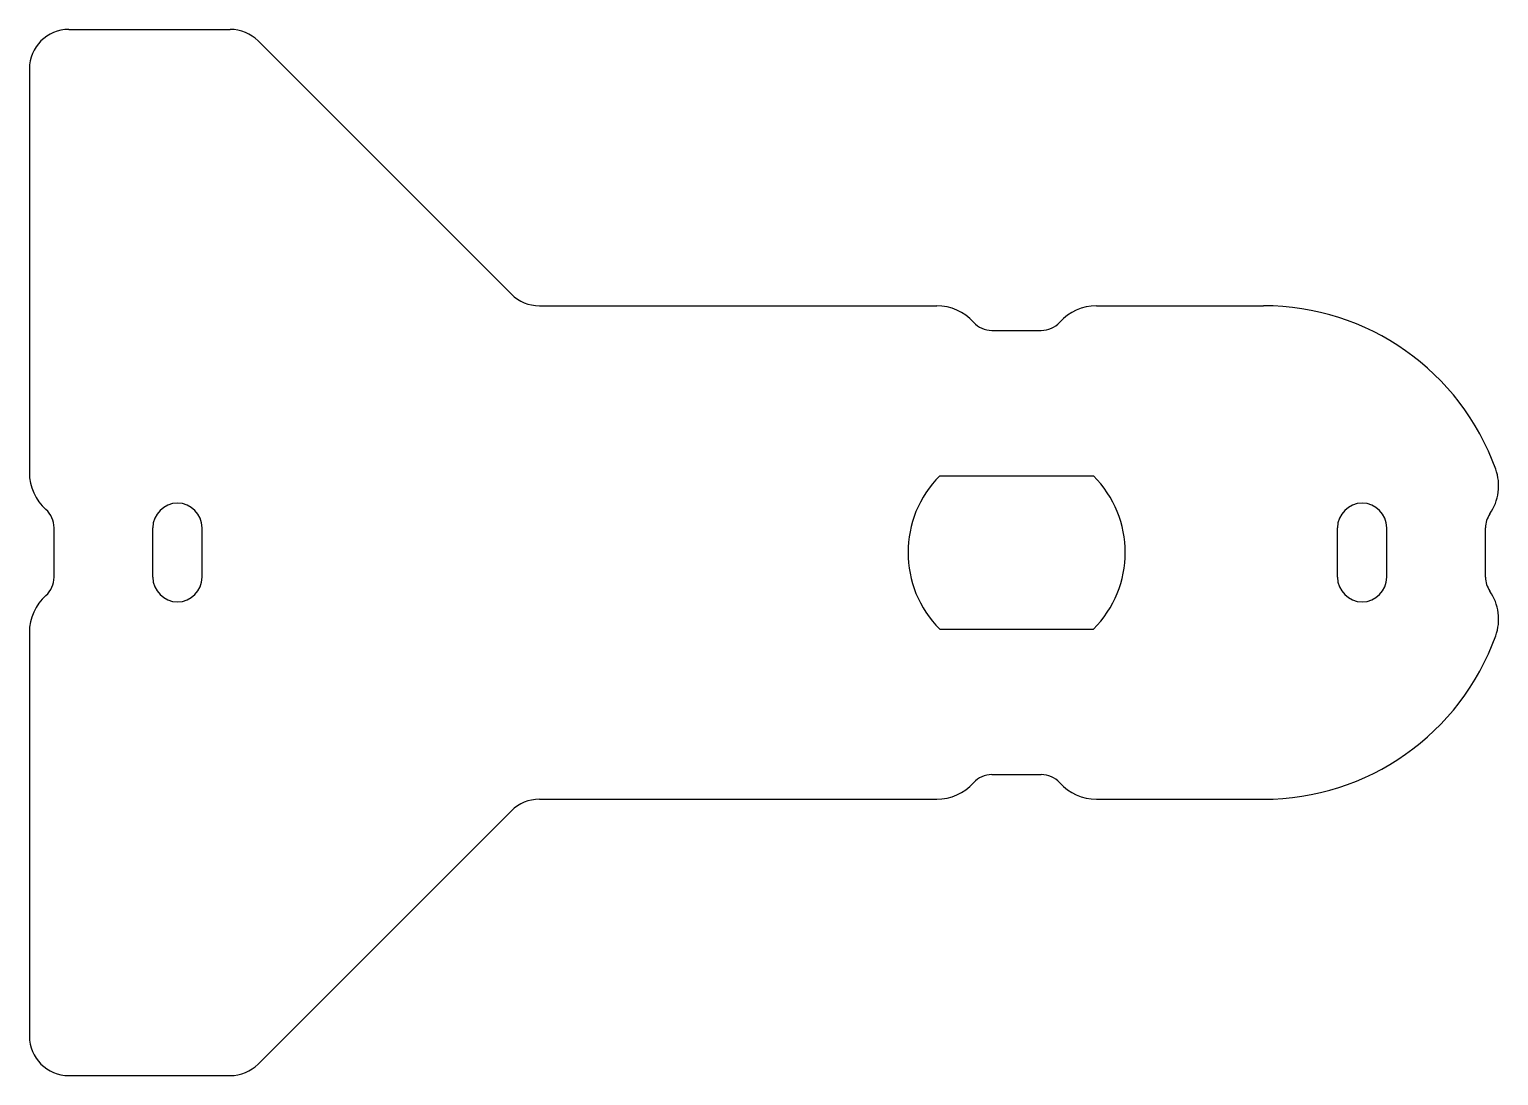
# Model space of a CAD drawing. Extents: x -50 to 24.4, y -26.5 to 26.5.
import ezdxf

# ---------------------------------------------------------------- set-up
doc = ezdxf.new("R2010")
doc.units = 0
doc.layers.add('VISIBLE', color=7, linetype='CONTINUOUS')

msp = doc.modelspace()

# ---------------------------------------------------------------- linework, layer by layer
at = {"layer": 'VISIBLE'}
for p, q in [((-48, 26.5), (-39.828, 26.5)), ((-25.586, 13.086), (-38.414, 25.914)), ((-50, 24.5), (-50, 4.045)), ((-24.172, 12.5), (-4.045, 12.5)), ((4.045, 12.5), (12.5, 12.5)), ((-1.25, 11.25), (1.25, 11.25)), ((-3.889, 3.889), (3.889, 3.889)), ((-48.75, -1.25), (-48.75, 1.25)), ((-43.75, -1.25), (-43.75, 1.25)), ((-41.25, -1.25), (-41.25, 1.25)), ((16.25, -1.25), (16.25, 1.25)), ((18.75, -1.25), (18.75, 1.25)), ((23.75, -1.25), (23.75, 1.25)), ((-50, -4.045), (-50, -24.5)), ((-3.889, -3.889), (3.889, -3.889)), ((-1.25, -11.25), (1.25, -11.25)), ((-24.172, -12.5), (-4.045, -12.5)), ((4.045, -12.5), (12.5, -12.5)), ((-38.414, -25.914), (-25.586, -13.086)), ((-48, -26.5), (-39.828, -26.5))]:
    msp.add_line(p, q, dxfattribs=at)
for centre, radius, start, end in [((-48, 24.5), 2, 90, 180), ((-39.828, 24.5), 2, 45, 90), ((-24.172, 14.5), 2, 225, 270), ((-4.045, 10), 2.5, 41.81031, 90), ((4.045, 10), 2.5, 90, 138.18969), ((12.5, 0), 12.5, 19.7424, 90), ((-1.25, 12.5), 1.25, 221.81031, 270), ((1.25, 12.5), 1.25, 270, 318.18969), ((-47.5, 4.045), 2.5, 180, 228.18969), ((0, 0), 5.5, 135, 225), ((0, 0), 5.5, 315, 45), ((21.912, 3.378), 2.5, 325.42774, 19.7424), ((-42.5, 1.25), 1.25, 0, 180), ((17.5, 1.25), 1.25, 0, 180), ((-50, 1.25), 1.25, 0, 48.18969), ((25, 1.25), 1.25, 145.42774, 180), ((-50, -1.25), 1.25, 311.81031, 0), ((-42.5, -1.25), 1.25, 180, 0), ((17.5, -1.25), 1.25, 180, 0), ((25, -1.25), 1.25, 180, 214.57226), ((-47.5, -4.045), 2.5, 131.81031, 180), ((21.912, -3.378), 2.5, 340.2576, 34.57226), ((12.5, 0), 12.5, 270, 340.2576), ((-4.045, -10), 2.5, 270, 318.18969), ((-1.25, -12.5), 1.25, 90, 138.18969), ((1.25, -12.5), 1.25, 41.81031, 90), ((4.045, -10), 2.5, 221.81031, 270), ((-24.172, -14.5), 2, 90, 135), ((-48, -24.5), 2, 180, 270), ((-39.828, -24.5), 2, 270, 315)]:
    msp.add_arc(centre, radius, start, end, dxfattribs=at)

doc.saveas('drawing.dxf')
